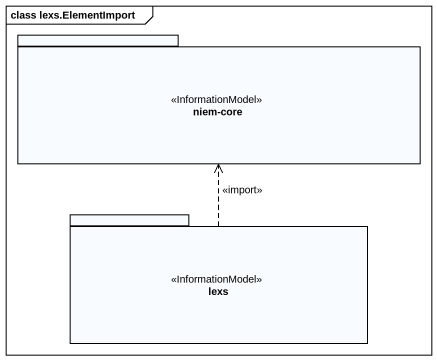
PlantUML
@startuml
mainframe class lexs.ElementImport
package "niem-core" as niem_core <<InformationModel>> {
}
package lexs <<InformationModel>> {
}
lexs .up.> niem_core : <<import>>
@enduml
